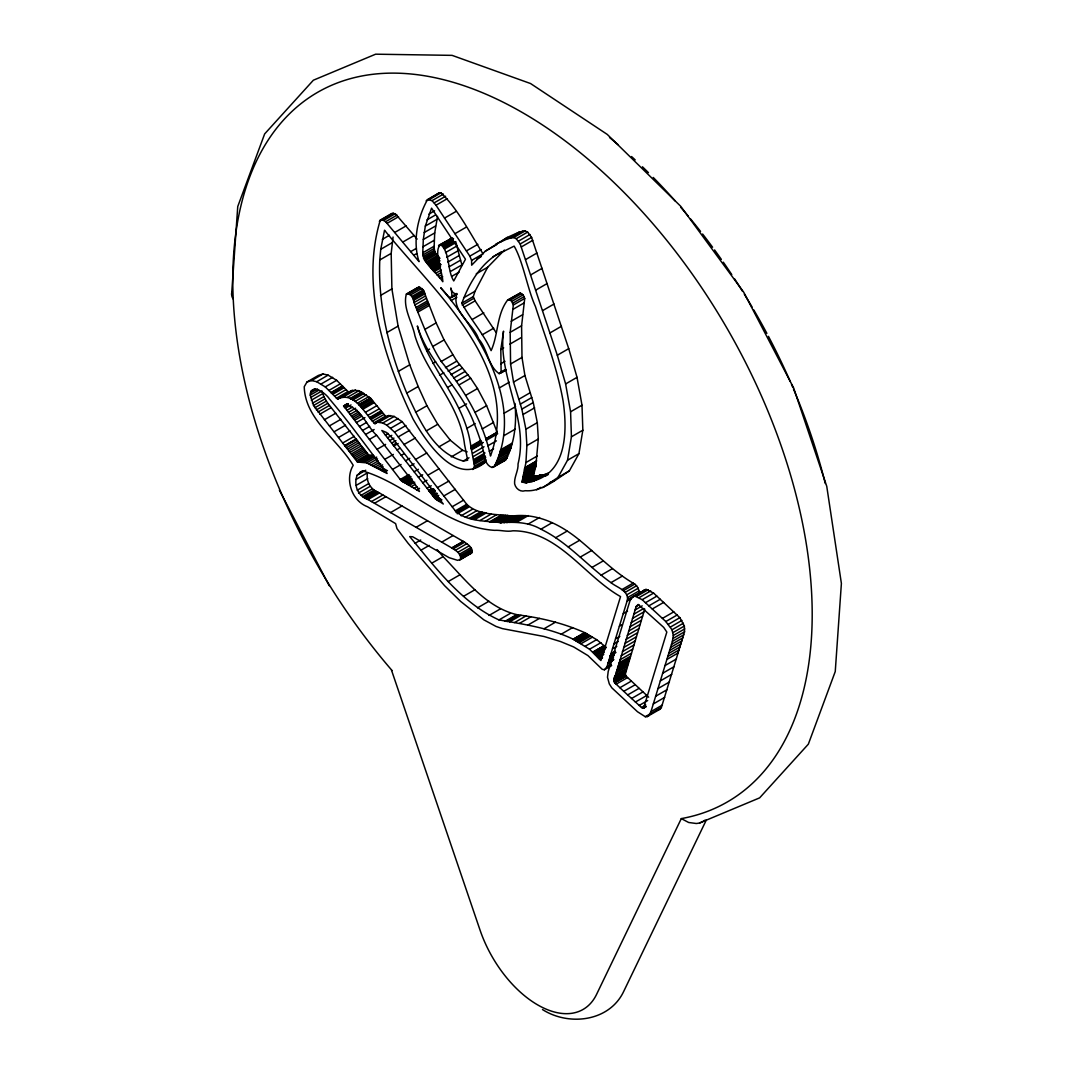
<?xml version="1.0" encoding="UTF-8"?>
<svg xmlns="http://www.w3.org/2000/svg" width="1073" height="1073" viewBox="0 0 1073 1073"><rect width="100%" height="100%" fill="white"/><g stroke="black" fill="none" stroke-linecap="round" stroke-linejoin="round"><path stroke-width="1.5" d="M548.142 473.059L543.461 475.178L539.867 475.151L526.642 482.702L522.028 482.018L525.931 462.557L526.897 445.577L525.891 429.24L521.854 409.135L513.524 382.095L510.574 364.002L510.185 332.335L513.323 305.027L511.7 301.446L510.279 300.158L507.703 299.93C496.343 314.778 498.502 334.454 491.112 350.63C483.561 333.596 470.363 319.325 461.859 303.19C469.317 282.642 481.616 262.094 501.587 251.726M522.028 482.018L533.429 475.433L535.776 466.46L538.311 438.991L537.305 422.655L533.254 402.549L524.925 375.51L521.988 357.416L521.599 325.749L524.724 298.442L523.114 294.86L520.271 293.05L507.703 299.93M474.534 466.245L470.819 446.167C465.092 400.994 428.65 369.206 417.357 325.977C428.207 362.057 459.043 385.958 472.898 420.24C477.78 432.231 482.34 444.423 484.701 457.192C485.398 461.497 487.558 466.031 491.997 467.466L494.21 466.621C525.005 405.567 480.288 334.079 440.721 287.738L448.621 296.711L450.553 297.623L452.015 297.047C451.022 278.9 448.34 293.345 456.722 293.975C451.465 311.814 473.448 323.751 478.679 339.055C487.611 348.913 488 366.255 499.2 373.659L501.104 371.982L500.823 349.53L503.545 331.168C497.336 376.744 529.378 418.363 518.044 463.938C518.474 470.752 513.98 477.096 514.638 483.91C515.751 488.751 520.472 492.373 525.274 490.71C541.798 492.078 555.975 479.282 569.347 470.899L578.937 453.651L582.84 430.206L581.995 405.205L577.033 377.347L568.73 348.645L531.604 237.388L527.621 232.103L525.046 230.963L519.292 232.076L507.395 237.388L485.304 251.189L471.664 265.192L471.624 260.417L469.84 256.152L435.987 205.225L432.043 200.651L427.537 199.618C417.491 217.363 412.501 241.666 419.047 261.651L385.636 221.709L381.934 219.603L380.285 220.086C360.3 286.411 384.335 358.476 413.025 418.939C425.31 440.319 455.421 487.37 485.05 462.396L485.948 459.66L474.534 466.245L472.804 469.518M494.21 466.621L505.611 460.035C514.892 443.001 516.743 422.386 514.986 403.448M422.762 252.799L423.312 239.507L425.337 226.054L431.561 208.175L465.467 259.25L453.745 280.965C446.998 270.141 450.325 253.134 440.775 244.59C432.781 250.317 442.934 272.69 442.76 281.716C436.577 271.965 423.983 264.803 422.762 252.799L434.163 246.213L434.713 232.921L437.543 216.397M613.957 680.403L636.128 606.567L638.194 604.448L663.691 627.37L666.829 632.064L643.599 708.126L641.533 707.536L623.762 691.347L614.722 682.79L613.957 680.403L625.371 673.817L644.766 609.048M627.504 599.686C628.335 590.257 616.613 587.374 610.966 582.639C587.025 565.551 567.778 542.16 540.899 529.204C528.533 521.894 514.436 521.907 500.702 522.631C485.465 520.754 466.822 521.84 455.341 510.869L394.529 432.097L386.723 425.096L382.779 423.03L377.294 422.132L374.973 423.714C364.78 414.326 354.573 390.518 337.579 399.102L325.253 386.91L316.696 381.72L311.572 380.566L306.972 382.015L304.249 386.696C304.933 418.926 337.338 439.206 353.218 465.32C344.715 479.202 351.582 500.796 367.502 506.738L395.629 523.637L396.983 528.681L408.062 543.246L444.584 585.684L460.545 601.323L483.869 619.859L496.075 626.458L502.392 628.617L543.957 636.477L560.495 641.533L573.612 646.925L587.937 655.576L602.181 669.27L604.381 669.78L606.983 666.735L627.504 599.686L646.04 589.385L653.591 593.101L679.839 617.672L684.359 626.028L684.547 631.796L661.384 707.483L660.11 709.146L647.14 716.616L645.275 716.71L637.496 711.748L611.771 687.78L609.29 683.877L607.492 677.251L608.203 671.483L630.066 600.451L632.788 596.561L646.04 589.385M376.046 422.588L388.694 415.546L394.193 416.445L402.134 421.622L466.742 504.283C478.048 515.268 497.201 514.182 512.317 516.033C537.238 512.773 560.763 524.617 579.661 540.269C597.835 555.143 614.199 572.378 634.773 584.088C637.939 586.435 639.897 590.713 638.542 594.563M310.245 395.132C310.942 382.538 325.964 393.281 329.317 398.821C349.758 422.708 367.851 448.608 387.098 473.475L366.698 462.852L357.497 462.047L313.544 405.514L310.245 395.132L318.802 390.196M647.14 716.616L648.696 715.731L650.962 711.64L672.395 641.359L673.321 635.471L672.006 629.784L665.81 621.549L642.177 599.686L634.626 595.971M231.62 294.337L237.75 206.526L264.655 133.91L313.37 80.207L375.644 54.187L452.082 55.367L530.545 83.533L607.251 134.407L680.725 206.311L743.79 292.339L793.604 387.849L826.76 486.364L841.393 583.43L835.25 671.55L808.345 744.166L759.63 797.869L699.824 822.87M379.775 259.974L380.741 249.298L384.536 230.212C434.431 292.245 522.766 367.207 490.495 456.038C482.984 420.589 463.952 389.164 441.231 361.48C429.495 343.145 422.185 322.624 414.044 302.573C413.601 298.817 411.71 294.538 407.66 293.653L406.372 294.056C402.496 307.696 412.448 322.557 414.929 335.755C426.705 374.437 459.66 403.233 464.542 444.477L467.654 460.223L463.295 461.041C432.701 452.645 419.208 419.275 406.761 393.107C389.338 350.992 377.87 305.832 379.775 259.974L391.189 253.389L393.053 237.026M449.815 240.03L450.995 238.018M542.764 487.585L557.933 477.485L567.523 460.237L571.426 436.791L570.581 411.791L565.619 383.933L557.316 355.23L520.19 243.973L516.22 238.702L513.645 237.549L507.878 238.675L495.994 243.973M359.723 472.388L363.224 471.101C409.054 485.023 445.107 527.084 494.492 530.344C500.662 529.928 506.724 532.087 512.948 530.8C558.295 530.759 584.289 576.134 620.543 596.601L600.907 660.539L589.546 649.232L573.21 639.213C549.872 628.054 524.174 624.338 498.985 619.926C461.283 602.637 435.692 567.697 409.712 536.594L412.703 536.782L449.131 557.678L457.635 560.347L460.411 559.382C461.833 553.936 455.69 550.342 451.746 547.927L368.039 499.562C358.033 496.263 353.258 485.13 357.188 475.191L362.567 470.739M391.524 670.249L479.98 929.915A90.789 52.416 60 0 0 539.075 1005.696A90.789 52.416 60 0 0 596.575 994.376L681.301 818.605A409.712 236.543 60 0 0 733.516 339.779A409.712 236.543 60 0 0 290.367 112.947A409.712 236.543 60 0 0 392.061 670.545M459.74 560.039L471.812 552.796C473.247 547.351 467.104 543.756 463.16 541.342L379.453 492.976C371.097 489.945 365.799 482.085 367.462 472.844L356.062 479.43M510.842 448.206L499.441 454.791M496.102 332.509L475.111 300.842L473.273 296.604L475.057 291.226L487.679 267.244L504.444 250.076M619.054 662.859L630.481 656.247M706.423 819.812L623.735 991.345C609.477 1021.697 568.851 1026.392 542.469 1009.532M485.814 438.937L497.201 432.298L486.619 405.661L477.512 388.533L470.645 378.219L456.816 361.118L444.088 339.926L436.134 322.893L423.285 289.898L419.074 287.068L407.11 294.378M374.973 423.714L387.46 416.002M526.642 482.702L533.791 480.838C567.617 471.449 567.255 428.945 563.043 400.725C557.303 368.388 545.5 337.646 535.427 306.516C527.406 288.892 523.222 261.745 514.141 246.119L493.03 256.662M337.579 399.102L352.212 390.411L358.972 390.679L370.413 398.096L386.387 417.129M642.673 591.464L644.189 589.976M471.624 260.417L483.038 253.832C470.001 233.418 458.399 209.543 441.003 192.818L438.937 193.033L426.129 200.852M500.715 241.894L507.395 237.388M485.05 462.396L473.206 468.861M343.548 405.849C359.696 404.306 366.295 426.222 376.784 435.41L417.719 487.866L419.436 491.488L400.792 480.194L343.655 406.023L346.834 403.931M380.285 220.086L391.685 213.5L395.28 213.701L417.129 239.091M381.934 219.603L393.348 213.017M379.346 221.373L383.624 218.892M386.468 217.256L389.325 215.606M383.879 220.287L395.28 213.701M385.636 221.709L397.05 215.11M427.537 199.618L438.937 193.033M387.112 223.318L398.526 216.733M429.602 199.404L441.003 192.818M432.043 200.651L443.457 194.065M434.216 202.824L445.63 196.238M435.987 205.225L447.387 198.639M382.323 239.359L389.459 235.242M394.703 232.479L406.117 225.893M428.892 214.117L434.592 210.831M426.92 219.911L435.477 214.976M380.741 249.298L392.141 242.713M425.337 226.054L436.751 219.469M402.737 242.109L414.138 235.524M444.517 218.114L455.931 211.515M424.143 232.586L435.544 226.001M423.312 239.507L434.713 232.921M410.691 251.632L416.391 248.346M422.856 246.844L434.257 240.258M413.722 255.267L416.579 253.617M454.912 233.699L466.312 227.114M438.763 245.315L452.189 238.005L438.508 245.891M422.842 254.985L434.257 248.399L434.163 246.213M441.459 244.859L452.873 238.26M442.143 245.288L453.557 238.702M423.07 256.796L434.485 250.21L434.257 248.399M442.8 245.865L452.779 240.097M443.39 246.549L453.369 240.781M423.473 258.338L434.887 251.739L434.485 250.21M443.9 247.327L453.892 241.559M424.09 259.679L435.49 253.08L434.887 251.739M444.329 248.171L455.743 241.573M444.651 249.043L456.065 242.458M424.935 260.913L436.335 254.328L439.246 257.346L427.832 263.931M426.035 262.134L437.449 255.548M427.027 263.086L438.441 256.501M445.496 252.571L456.91 245.985L456.347 243.638M428.61 264.803L440.01 258.217M429.348 265.688L439.326 259.921M430.058 266.573L440.037 260.806M380.499 295.477L391.9 288.892L391.189 253.389M446.663 257.346L458.077 250.76L456.91 245.985M430.742 267.459L439.3 262.509M431.4 268.317L439.957 263.368M431.748 268.773L440.306 263.824M432.084 269.216L440.641 264.28M432.419 269.645L440.976 264.709M432.754 270.074L439.876 265.956M466.433 250.894L477.847 244.309M433.076 270.476L440.212 266.359M447.87 262.067L459.284 255.481L458.077 250.76M433.412 270.879L440.534 266.761M434.096 271.684L439.809 268.398M435.531 273.36L441.244 270.074M449.158 266.761L460.572 260.176L459.284 255.481M436.979 275.037L441.258 272.569M469.84 256.152L481.254 249.553M406.372 294.056L417.786 287.47M407.66 293.653L419.074 287.068M438.428 276.713L441.271 275.064M408.974 294.015L420.388 287.43M485.304 251.189L496.719 244.604M450.539 271.456L461.953 264.87L460.572 260.176M507.878 238.675L519.292 232.076M410.449 295.035L421.85 288.436M439.876 278.39L442.72 276.74M511.499 237.562L522.9 230.977M513.645 237.549L525.046 230.963M411.871 296.497L423.285 289.898M477.042 259.009L481.321 256.527M412.676 297.69L424.076 291.105M516.22 238.702L527.621 232.103M452.068 276.177L459.19 272.059M413.226 298.991L424.64 292.406M413.521 300.4L424.921 293.814M518.541 241.09L529.955 234.504M414.044 302.573L425.445 295.987M520.19 243.973L531.604 237.388M414.916 304.92L426.316 298.334M416.002 307.482L427.416 300.896M521.357 246.911L532.758 240.325M476.264 273.83L487.679 267.244M416.659 308.97L428.06 302.385M417.29 310.499L428.704 303.914M417.907 312.069L429.321 305.483M386.696 332.684L398.096 326.098L391.9 288.892M452.484 295.933L456.763 293.466M450.553 297.623L456.266 294.324M452.015 297.047L456.293 294.565M451.25 297.556L456.964 294.257M306.972 382.015L318.373 375.429L322.986 373.981L328.11 375.134L336.667 380.325L348.993 392.517M311.572 380.566L322.986 373.981M451.156 300.547L456.857 297.261M525.555 259.612L536.956 253.027M316.696 381.72L328.11 375.134M463.657 297.811L475.057 291.226M321.243 383.906L332.643 377.32M461.859 303.19L473.273 296.604M310.862 391.256L315.14 388.788M462.181 305.04L473.582 298.442M310.352 393.053L317.474 388.936M325.253 386.91L336.667 380.325M424.734 329.478L436.134 322.893M463.697 307.428L475.111 300.842M310.566 397.533L321.967 390.948L323.845 396.634L327.775 403.3L368.562 455.032L373.552 455.435L362.151 462.034M311.291 400.229L322.705 393.643M328.955 390.411L340.356 383.826M530.652 274.929L542.066 268.344M312.431 403.22L323.845 396.634M331.007 392.517L342.408 385.931M331.369 392.892L342.77 386.307M331.731 393.268L343.145 386.682M313.544 405.514L324.958 398.928M332.751 394.314L344.165 387.729M334.575 396.272L345.989 389.673M314.872 407.727L326.286 401.141M472.402 319.392L483.802 312.806M316.374 409.899L327.775 403.3M336.345 398.271L347.746 391.685M339.028 397.855L350.428 391.269M508.87 299.635L520.271 293.05M338.263 398.405L352.212 390.411M510.279 300.158L521.679 293.573M344.111 396.474L355.525 389.888M318.01 412.045L329.424 405.46M432.674 346.512L444.088 339.926M511.7 301.446L523.114 294.86M426.732 350.697L429.589 349.047M347.558 397.265L358.972 390.679M319.781 414.218L331.195 407.619M512.773 303.176L524.187 296.591M535.735 290.126L547.15 283.54M349.999 398.539L361.4 391.953M398.324 371.392L409.725 364.807L398.096 326.098M350.683 398.941L362.097 392.356M513.323 305.027L524.724 298.442M351.408 399.344L362.808 392.758M352.695 400.055L364.109 393.469M343.655 406.023L346.499 404.373M343.816 406.251L348.095 403.783M344.004 406.506L348.282 404.025M344.205 406.774L348.484 404.306M512.814 309.44L524.228 302.854M355.002 401.436L366.403 394.851M324.381 419.771L335.795 413.185M345.332 408.236L351.032 404.95M357.43 403.233L368.83 396.648M346.914 410.302L352.615 407.002M359.012 404.682L370.413 398.096M359.053 404.722L370.52 398.19M359.388 405.058L370.789 398.472M482.287 334.763L493.701 328.177M432.795 363.439L435.651 361.802M348.497 412.34L355.632 408.223M360.246 405.996L371.66 399.397M361.199 407.23L372.599 400.631M329.411 425.914L340.825 419.328M441.231 361.48L452.645 354.895M350.066 414.379L357.202 410.262M511.191 321.296L522.605 314.711M362.835 409.242L374.236 402.643M351.394 416.083L358.53 411.965M352.481 417.491L359.616 413.373M353.567 418.886L360.702 414.768M365.504 412.233L376.918 405.648M542.603 310.62L554.017 304.021M334.132 431.775L345.546 425.19M445.416 367.704L456.816 361.118M354.653 420.294L361.789 416.176M510.185 332.335L521.599 325.749M367.905 415.331L379.319 408.746M406.761 393.107L418.175 386.521L409.725 364.807M356.397 422.561L364.954 417.612M439.554 375.228L443.833 372.76M448.125 371.191L459.526 364.605M369.541 417.571L380.955 410.986M369.917 418.094L381.331 411.509M370.292 418.604L381.706 412.019M338.612 437.422L350.013 430.836M370.95 419.503L382.364 412.917M359.455 426.531L366.59 422.413M450.982 374.651L462.396 368.066M372.304 421.233L383.718 414.647M509.755 344.218L521.156 337.619M373.712 422.963L385.127 416.378M500.823 349.53L503.68 347.88M362.526 430.501L369.662 426.383M377.294 422.132L388.694 415.546M453.799 377.991L465.199 371.406M342.877 442.908L354.278 436.322M379.064 422.118L390.478 415.533M382.779 423.03L394.193 416.445M344.876 445.536L356.316 438.978M344.943 445.617L356.37 439.072M456.535 381.317L467.949 374.732M345.291 446.1L356.692 439.514M365.598 434.471L374.155 429.522M447.843 387.286L452.122 384.805M346.445 447.682L357.846 441.097M386.723 425.096L398.137 418.51M347.612 449.252L359.026 442.653M459.231 384.805L470.645 378.219M550.02 332.898L561.42 326.299M348.819 450.808L360.233 444.222M415.533 412.3L426.947 405.715L418.175 386.521M369.407 439.407L376.543 435.289M500.729 363.801L505.007 361.319M390.733 428.221L402.134 421.622M350.039 452.377L361.453 445.791M351.3 453.973L362.701 447.387M385.395 435.115L388.252 433.465M352.333 455.301L363.747 448.715M510.574 364.002L521.988 357.416M394.529 432.097L405.929 425.512M353.393 456.642L364.793 450.056M501.104 371.982L505.383 369.501M387.514 437.811L391.793 435.343M499.2 373.659L504.914 370.373M500.461 373.27L506.161 369.984M354.439 458.01L365.853 451.425M466.098 395.119L477.512 388.533M355.498 459.392L366.899 452.806M389.687 440.587L393.965 438.119M356.544 460.786L367.945 454.201M398.284 436.872L409.685 430.286M377.066 449.319L385.623 444.383M357.161 461.618L368.562 455.032M357.497 462.047L368.911 455.462M357.778 462.275L369.192 455.676M358.06 462.342L369.85 455.73M391.658 443.095L395.937 440.627M359.817 462.114L371.218 455.529M393.147 445.013L396.004 443.364M364.444 462.275L374.423 456.508M393.898 445.966L398.177 443.498M459.445 408.022L466.581 403.904M366.698 462.852L376.69 457.098M499.307 387.943L509.286 382.176M368.951 463.777L377.508 458.828M557.316 355.23L568.73 348.645M426.357 430.877L437.757 424.291L450.338 440.252L462.637 450.325L467.171 451.881M403.824 444.638L415.238 438.052M513.524 382.095L524.925 375.51M371.124 464.985L378.246 460.867M397.01 449.936L399.853 448.286M357.188 475.191L365.745 470.242M373.042 466.098L378.742 462.812M384.791 459.338L393.348 454.402M374.973 467.171L380.674 463.871M376.905 468.204L382.605 464.904M475.205 412.247L486.619 405.661M401.248 455.354L404.105 453.705M378.863 469.209L383.141 466.742M380.861 470.229L383.718 468.579M356.276 485.304L367.69 478.719M382.122 470.873L384.979 469.223M383.356 471.503L386.213 469.853M384.603 472.147L387.46 470.497M405.514 460.8L409.792 458.332M392.53 469.411L401.087 464.475M357.215 490.227L368.629 483.641M466.621 428.543L475.178 423.594M518.702 399.344L530.102 392.758M415.372 459.566L426.772 452.98M358.516 493.044L369.93 486.458M438.924 446.837L450.338 440.252M409.806 466.272L414.084 463.804M360.917 495.418L372.331 488.832M504.189 413.199L515.59 406.613M520.351 404.132L531.765 397.546M362.647 496.678L374.048 490.079M363.559 497.201L374.973 490.616M482.206 428.945L493.607 422.36M364.525 497.698L375.939 491.112M365.343 498.1L376.757 491.514M366.094 498.476L377.508 491.89M400.229 479.483L408.786 474.548M521.854 409.135L533.254 402.549M565.619 383.933L577.033 377.347M366.872 498.891L378.273 492.306M414.098 471.758L418.376 469.29M400.792 480.194L409.349 475.259M368.039 499.562L379.453 492.976M401.262 480.744L409.819 475.808M401.664 481.133L408.786 477.029M401.999 481.388L409.135 477.27M402.496 481.67L411.053 476.72M403.032 481.965L410.154 477.847M403.555 482.273L410.691 478.156M404.092 482.568L411.227 478.451M371.486 501.547L382.887 494.961M523.208 414.406L534.609 407.82M405.138 483.185L412.273 479.068M451.237 456.91L462.637 450.325M470.819 446.167L480.798 440.413M406.452 483.95L412.153 480.65M418.403 477.257L422.682 474.776M470.993 446.985L480.972 441.218M485.774 438.844L497.188 432.258M374.477 503.277L385.891 496.692M471.181 447.817L481.16 442.049M407.753 484.728L413.454 481.428M471.369 448.621L481.348 442.867M471.436 448.93L482.85 442.344M486.257 440.346L497.671 433.76M409.041 485.492L414.741 482.193M471.516 449.238L482.917 442.653M471.664 449.788L481.643 444.021M427.684 475.299L439.098 468.713M411.107 486.726L415.385 484.258M472.63 453.316L484.03 446.717M422.695 482.743L426.974 480.275M503.894 435.678L515.308 429.079M413.923 488.389L416.78 486.753M487.866 445.791L496.423 440.855M463.295 461.041L469.008 457.755M473.22 456.602L483.212 450.834M416.7 489.985L419.556 488.336M473.622 459.566L485.023 452.98M525.891 429.24L537.305 422.655M489.301 451.317L493.58 448.836M426.987 488.228L435.088 498.529L443.297 504.015L392.544 438.213L386.562 432.499L381.814 430.488L426.987 488.228L431.266 485.761M473.823 461.175L483.802 455.408M474.051 462.731L485.465 456.146M390.572 512.572L401.986 505.973M428.717 490.441L431.561 488.792M474.346 464.287L485.747 457.702M428.985 490.804L431.842 489.154M500.541 449.855L511.955 443.27M429.267 491.166L433.546 488.698M429.535 491.528L432.392 489.878M500.273 450.848L511.687 444.262M429.817 491.89L434.096 489.422M437.476 487.585L448.916 481.039M430.085 492.252L434.364 489.784M500.045 451.934L511.459 445.349M430.353 492.614L434.632 490.146M570.581 411.791L581.995 405.205M499.857 452.9L511.258 446.314M430.622 492.976L434.9 490.509M474.293 467.841L485.707 461.256M499.736 453.49L511.15 446.904M431.118 493.647L435.397 491.179M499.616 454.08L511.03 447.495M499.481 454.67L510.922 447.951M499.307 455.126L510.721 448.541M431.815 494.559L434.659 492.923M498.958 456.025L510.372 449.426M498.623 456.91L510.024 450.325M432.499 495.471L436.778 492.99M498.14 458.184L509.541 451.599M433.17 496.33L437.449 493.862M433.841 497.134L436.684 495.498M497.228 460.532L508.642 453.933M434.485 497.872L438.763 495.404M496.276 462.865L507.677 456.28M435.088 498.529L437.945 496.879M526.897 445.577L538.311 438.991M435.678 499.066L438.535 497.416M495.35 464.931L506.764 458.345M436.389 499.616L439.233 497.966M491.997 467.466L505.611 460.035M443.873 495.927L455.274 489.342M437.274 500.259L440.131 498.623M438.173 500.89L441.03 499.24M439.072 501.493L441.928 499.844M525.931 462.557L537.345 455.958M571.426 436.791L582.84 430.206M416.096 527.299L427.497 520.713M452.176 506.738L463.576 500.152M525.274 467.439L536.688 460.854M525.019 467.989L536.433 461.403M524.643 468.391L536.057 461.806M524.469 468.713L535.883 462.128M524.496 469.196L535.896 462.611M524.536 469.759L535.95 463.174M524.576 470.175L535.977 463.59M524.603 470.47L536.004 463.885M455.341 510.869L466.742 504.283M524.617 470.765L536.031 464.18M524.643 471.101L536.057 464.502M524.643 471.49L536.057 464.904M524.603 471.852L536.017 465.266M455.877 511.727L467.291 505.128M524.549 472.147L535.95 465.561M524.482 472.496L535.923 465.736M524.442 472.697L535.856 466.098M524.362 473.045L535.776 466.46M456.293 512.612L467.707 506.027M524.241 473.367L535.655 466.782M524.08 473.662L535.494 467.063M523.517 474.829L534.931 468.244M457.246 513.779L468.66 507.194M523.141 476.291L534.542 469.706M522.846 477.995L534.247 471.409M522.618 479.349L534.032 472.764M461.135 515.791L472.549 509.206M522.363 480.691L533.764 474.105M415.023 543.314L420.723 540.014M522.578 482.354L533.978 475.768L537.439 476.211L539.867 475.151M523.423 482.434L534.823 475.849M524.228 482.555L535.642 475.969M525.18 482.716L536.594 476.13M465.347 517.334L476.761 510.735M526.038 482.796L538.633 475.741M528.774 481.697L540.551 475.124M529.244 481.723L540.712 475.138M567.523 460.237L578.937 453.651M530.786 481.844L542.2 475.259M532.047 481.764L545.205 474.253M533.013 481.334L544.413 474.749M469.37 518.313L480.784 511.727M471.047 518.661L482.461 512.076M545.54 476.063L548.397 474.414M472.724 519.01L484.124 512.425M420.723 550.315L429.28 545.379M474.937 519.48L486.351 512.894M441.727 542.12L453.128 535.534M479.98 520.526L491.394 513.94M536.634 489.784L540.913 487.316M557.933 477.485L569.347 470.899M485.009 521.424L496.423 514.839M489.368 521.974L500.769 515.389M490.401 522.014L501.815 515.429M491.461 521.974L502.861 515.389M492.614 521.907L504.028 515.322M494.358 521.827L505.772 515.241M496.222 521.894L507.636 515.308M451.746 547.927L463.16 541.342M451.921 548.035L463.482 541.53M497.993 522.175L509.675 515.657M498.435 522.283L509.836 515.697M453.262 548.813L464.676 542.227M499.267 522.471L510.681 515.885M500.058 522.605L511.472 516.019M500.702 522.631L512.21 516.033M500.809 522.618L512.317 516.033M501.252 522.658L512.653 516.073M431.668 563.231L443.082 556.646C464.743 578.776 485.787 607.573 517.562 614.829C540.564 617.713 563.419 623.131 584.624 632.627L596.655 639.642L605.749 647.046L594.227 653.511L605.601 646.885M455.435 550.261L466.849 543.676M504.095 522.766L515.509 516.18M506.912 522.658L518.326 516.073M457.836 552.327L469.25 545.741M509.715 522.444L521.129 515.858M511.901 522.283L523.302 515.684M514.141 522.162L525.542 515.577M459.459 554.178L470.873 547.592M516.891 522.162L528.305 515.577M460.223 555.559L471.637 548.96M460.666 556.994L472.08 550.409M460.733 558.336L472.133 551.75M461.913 557.88L466.192 555.412M460.411 559.382L471.812 552.796M528.157 524.067L539.571 517.481M448.313 581.499L459.727 574.913M540.899 529.204L552.313 522.618M555.613 537.734L567.027 531.148M463.576 596.293L474.99 589.707M568.261 546.854L579.661 540.269M477.539 607.841L488.939 601.256M580.372 557.021L591.786 550.436M488.993 615.473L500.407 608.887M498.985 619.926L510.399 613.34M591.894 567.469L603.294 560.871M505.101 621.28L516.515 614.695M506.148 621.415L517.562 614.829M507.194 621.549L518.594 614.963M509.608 621.871L521.009 615.285M514.53 622.555L525.944 615.969M600.987 575.249L612.388 568.663M519.533 623.346L530.947 616.76M528.023 624.996L539.437 618.41M610.966 582.639L622.38 576.053M544.078 628.751L555.479 622.166M621.817 589.654L633.231 583.068M623.373 590.673L634.773 584.088M625.183 592.336L636.584 585.751M626.793 594.818L638.194 588.232M561.233 634.183L572.633 627.598M627.571 597.554L638.971 590.955M631.273 598.05L641.252 592.283M627.128 601.148L631.407 598.68M636.799 596.293L648.213 589.707M639.32 597.527L650.721 590.941M573.21 639.213L584.624 632.627M573.331 639.267L584.865 632.748M642.177 599.686L653.591 593.101M573.572 639.401L584.986 632.815M573.961 639.642L585.375 633.057M574.444 639.937L585.858 633.338M574.82 640.152L586.22 633.566M575.557 640.594L586.958 634.009M623.252 613.608L627.531 611.141M576.281 641.037L587.696 634.451M636.128 606.567L638.971 604.917M577.1 641.52L588.514 634.921M645.463 602.704L656.877 596.119M578.132 642.11L589.546 635.524M635.068 609.987L642.204 605.869M579.165 642.687L590.566 636.101M581.016 643.733L592.43 637.147M633.781 614.225L643.773 608.458M648.857 605.843L660.271 599.257M632.493 618.45L643.894 611.865M619.376 626.27L622.219 624.62M585.254 646.228L596.655 639.642M652.25 608.981L663.664 602.396M631.192 622.675L642.593 616.09M589.546 649.232L600.96 642.647M629.891 626.9L641.292 620.315M615.553 638.811L619.832 636.343M628.59 631.112L640.004 624.526M592.846 652.049L604.34 645.557M593.034 652.236L604.448 645.651M593.128 652.33L604.528 645.745M593.503 652.733L604.904 646.147M593.999 653.269L605.413 646.684M627.303 635.323L638.717 628.738M594.844 654.195L606.258 647.596M595.354 654.745L605.333 648.977M614.011 643.894L618.289 641.426M595.971 655.415L604.528 650.479M626.082 639.401L637.483 632.815M662.417 618.41L673.831 611.825M597.017 656.582L604.153 652.464M612.522 648.776L616.801 646.308M598.063 657.695L603.764 654.409M624.848 643.478L636.262 636.893M599.029 658.728L601.886 657.078M599.7 659.426L602.557 657.789M665.81 621.549L677.211 614.963M611.033 653.658L615.312 651.19M610.752 654.517L615.03 652.049M610.51 655.147L614.789 652.679M623.628 647.556L635.042 640.97M610.255 655.751L615.969 652.451M610.081 656.166L614.44 653.497M610 656.368L614.279 653.9M609.88 656.85L614.158 654.382M609.759 657.4L614.038 654.919M609.652 657.964L613.93 655.496M668.439 624.258L679.839 617.672M622.407 651.646L633.821 645.061M609.316 659.533L613.595 657.065M608.82 661.183L613.099 658.715M608.015 662.712L613.716 659.426M607.881 663.141L613.582 659.855M670.504 627.008L681.905 620.422M621.187 655.737L632.601 649.152M607.828 663.49L612.106 661.022M607.734 663.838L612.012 661.37M606.983 666.735L611.261 664.267M619.966 659.828L631.38 653.242M672.006 629.784L683.421 623.198M604.381 669.78L611.677 665.595M672.945 632.614L684.359 626.028M618.625 664.254L630.025 657.669M618.061 666.078L629.462 659.493M617.498 667.875L628.899 661.29M673.321 635.471L684.735 628.885M616.921 669.686L628.335 663.101M673.133 638.381L684.547 631.796M616.358 671.497L627.772 664.911M615.795 673.308L627.209 666.722M672.395 641.359L683.796 634.773M615.111 675.521L626.525 668.935M614.749 676.205L626.163 669.619M614.561 676.661L625.975 670.075M614.4 677.143L625.814 670.558M671.497 644.39L682.897 637.805M614.266 677.693L625.666 671.108M614.132 678.31L625.546 671.725M614.024 679.008L625.438 672.422M613.971 679.464L625.385 672.878M670.585 647.408L681.985 640.822M614.051 681.1L625.371 673.817M614.239 681.798L625.653 675.199L625.465 674.515M669.659 650.426L681.073 643.84M614.48 682.361L625.653 675.199M614.668 682.71L626.082 676.124L648.655 697.182M614.722 682.79L626.136 676.205M668.734 653.43L680.134 646.845M616.13 684.185L627.531 677.6M667.795 656.448L679.209 649.862M666.87 659.452L678.284 652.867M619.886 687.726L631.3 681.127M665.005 665.582L676.419 658.983M623.762 691.347L635.176 684.762M662.658 673.254L674.072 666.668M627.625 694.955L639.039 688.37M660.311 680.926L671.725 674.34M631.501 698.536L642.901 691.951M657.977 688.598L669.378 682.012M635.364 702.064L646.764 695.478M639.132 705.471L647.69 700.535M655.63 696.27L667.044 689.684M641.533 707.536L645.812 705.055M642.579 708.18L645.436 706.544M643.035 708.341L645.879 706.691M643.25 708.328L646.107 706.678M653.296 703.955L664.697 697.37M650.962 711.64L662.363 705.055M645.275 716.71L649.554 714.229M649.97 714.068L661.384 707.483M660.11 709.146L656.689 710.111M549.577 482.649L554.164 480.999M469.049 553.762L471.154 553.453M681.301 818.605L688.638 822.481L696.27 823.501A21.044 16.98 45.3 0 0 704.894 820.201M437.113 549.604L443.082 556.646M435.49 253.08L436.335 254.328M426.947 405.715L437.757 424.291M279.396 490.227L329.21 585.737M233.243 299.072A21.473 12.393 0 0 1 232.036 291.923M609.544 137.518A409.712 236.543 60 0 1 618.115 144.681M631.541 156.551A409.712 236.543 60 0 1 635.189 159.904M642.445 166.784A409.712 236.543 60 0 1 648.454 172.659M653.229 177.447A409.712 236.543 60 0 1 675.319 201.094M680.939 207.532A409.712 236.543 60 0 1 688.236 216.142M690.301 218.651A409.712 236.543 60 0 1 700.562 231.419M702.6 234.021A409.712 236.543 60 0 1 712.606 247.259M714.578 249.942A409.712 236.543 60 0 1 721.378 259.438M723.296 262.174A409.712 236.543 60 0 1 731.759 274.594M734.509 278.779A409.712 236.543 60 0 1 742.57 291.373M744.327 294.19A409.712 236.543 60 0 1 752.066 307.012M753.756 309.896A409.712 236.543 60 0 1 766.873 333.368M768.442 336.345A409.712 236.543 60 0 1 790.211 381.425M791.512 384.429A409.712 236.543 60 0 1 792.813 387.433M793.47 388.989A409.712 236.543 60 0 1 825.285 483.521M506.925 458.01L495.498 464.622L506.925 458.01M373.216 401.637L361.816 408.223L373.283 401.704"/></g></svg>
